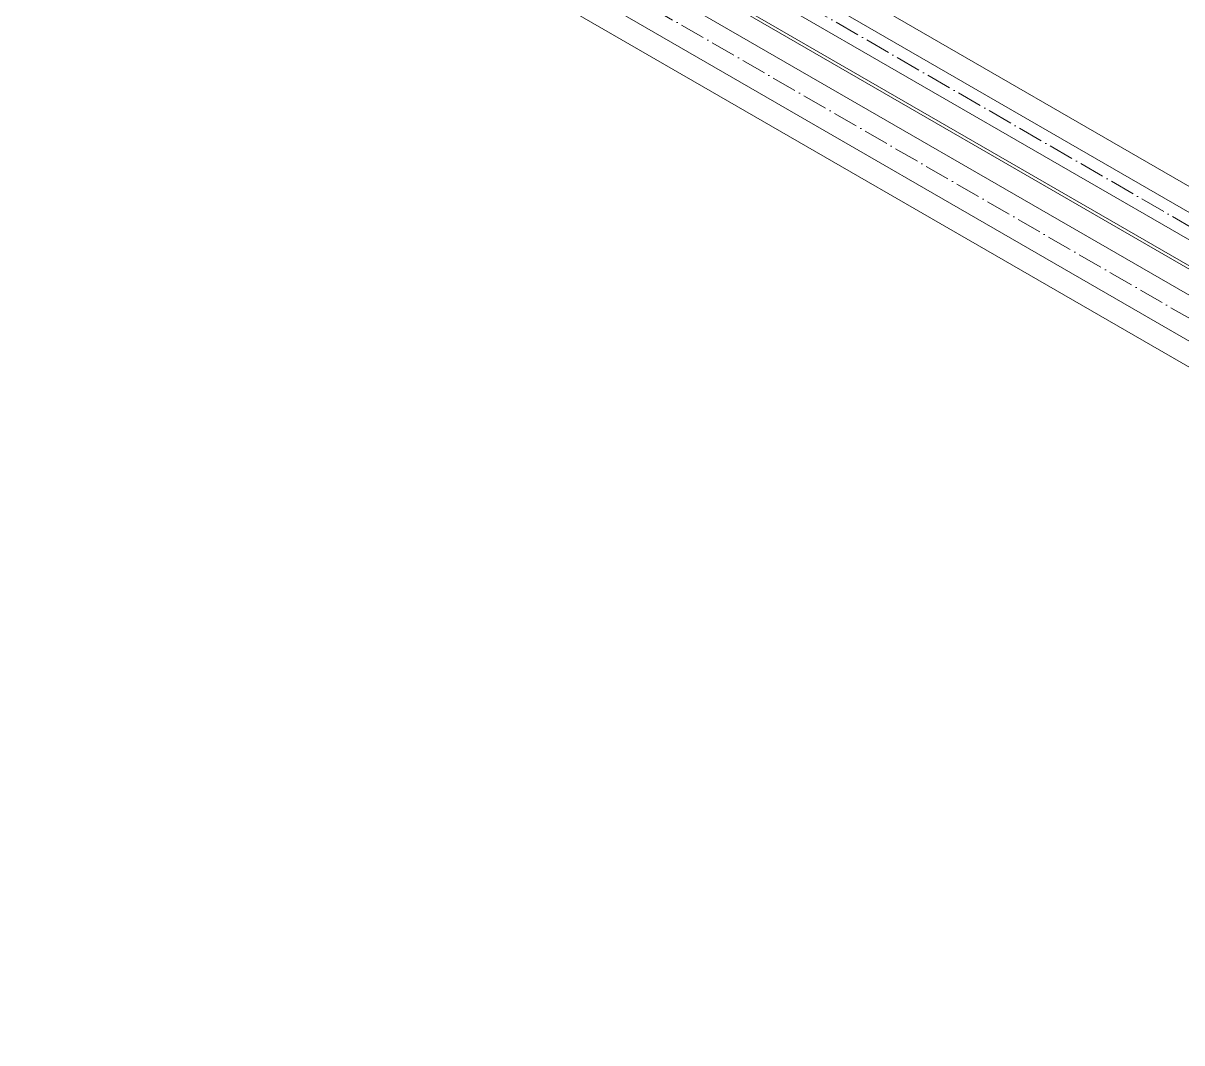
# Model space of a CAD drawing. Header units: millimetres. Extents: x -88595 to 880822, y -1054509 to -148035.
# Drawn here: x 392271.5 to 392734, y -325254 to -324847.1 of the extents above; entities that cross this region are included whole.
import ezdxf

# ---------------------------------------------------------------- set-up
doc = ezdxf.new("R2010")
doc.units = ezdxf.units.MM
doc.linetypes.add('$12$ADSK_Осевая', pattern=[14, 10, -2, 0, -2])
doc.layers.add('Изоляция', color=7, linetype='Continuous', lineweight=18)
doc.layers.add('Трубопровод', color=7, linetype='Continuous', lineweight=18)

msp = doc.modelspace()

# ---------------------------------------------------------------- linework, layer by layer
at = {"layer": 'Изоляция', "color": 190, "true_color": 0x8000ff}
for p, q in [((396506.84, -327088.75), (392287.91, -324652.95)), ((392271.51, -324675.26), (396493.08, -327112.59))]:
    msp.add_line(p, q, dxfattribs=at)
at = {"layer": 'Изоляция', "color": 134, "true_color": 0x00a6a6}
for p, q in [((396507.79, -327122.37), (392301.69, -324693.98)), ((392281.94, -324721.7), (396490.85, -327151.71))]:
    msp.add_line(p, q, dxfattribs=at)
at = {"layer": 'Трубопровод', "color": 190, "true_color": 0x8000ff}
for p, q in [((396502.34, -327096.55), (392280.77, -324659.22)), ((392276.01, -324667.47), (396497.58, -327104.79))]:
    msp.add_line(p, q, dxfattribs=at)
at = {"layer": 'Трубопровод', "color": 190, "linetype": '$12$ADSK_Осевая', "true_color": 0x8000ff}
msp.add_line((396499.96, -327100.67), (392278.39, -324663.35), dxfattribs=at)
msp.add_line((396499.96, -327100.67), (392278.39, -324663.35), dxfattribs=at)
at = {"layer": 'Трубопровод', "color": 134, "true_color": 0x00a6a6}
for p, q in [((396503.29, -327130.17), (392294.38, -324700.15)), ((392286.44, -324713.9), (396495.35, -327143.92))]:
    msp.add_line(p, q, dxfattribs=at)
at = {"layer": 'Трубопровод', "color": 134, "linetype": '$12$ADSK_Осевая', "true_color": 0x00a6a6}
msp.add_line((396499.32, -327137.04), (392290.41, -324707.03), dxfattribs=at)
msp.add_line((396499.32, -327137.04), (392290.41, -324707.03), dxfattribs=at)

doc.saveas('drawing.dxf')
